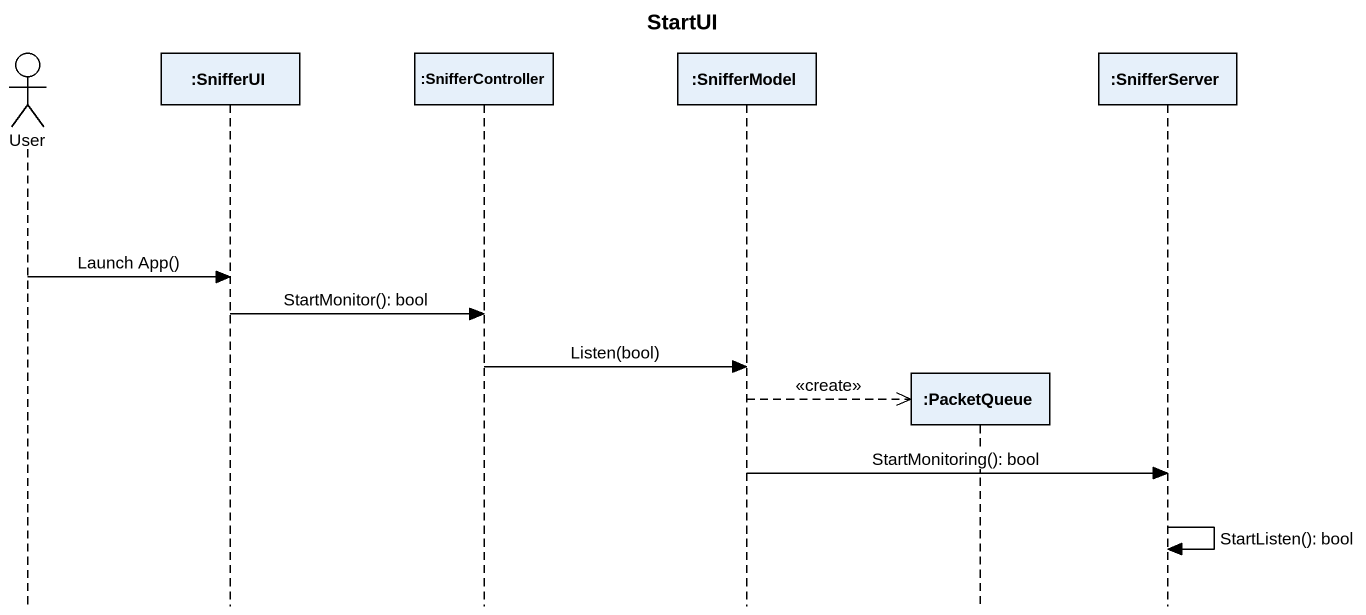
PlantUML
@startuml
title StartUI
hide footbox
actor User
participant ":SnifferUI" as SnifferUI
participant ":SnifferController" as SnifferController
participant ":SnifferModel" as SnifferModel
participant ":PacketQueue" as PacketQueue
participant ":SnifferServer" as SnifferServer

User -> SnifferUI : Launch App()
SnifferUI -> SnifferController : StartMonitor(): bool
SnifferController -> SnifferModel : Listen(bool)
SnifferModel -->> PacketQueue ** : <<create>>
SnifferModel -> SnifferServer : StartMonitoring(): bool
SnifferServer -> SnifferServer : StartListen(): bool
@enduml
